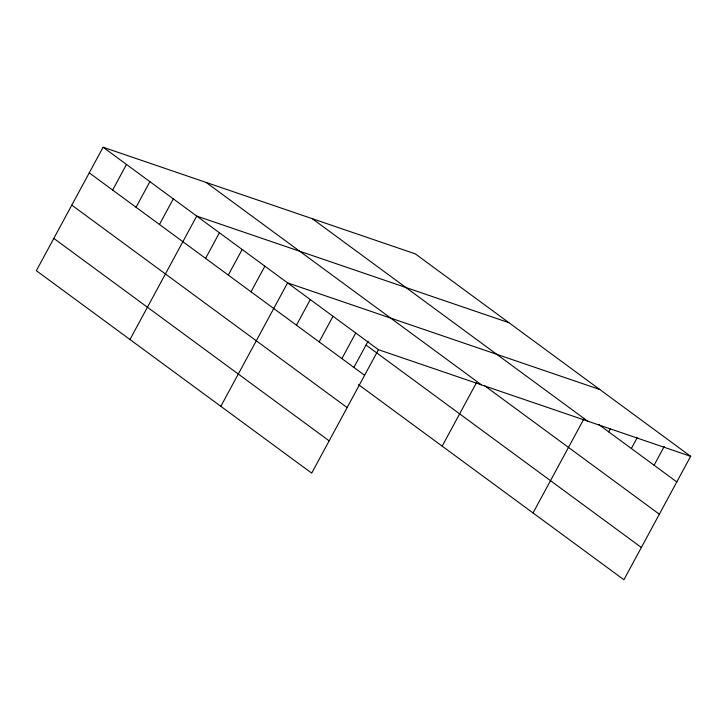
<?xml version="1.0" encoding="UTF-8"?>
<svg xmlns="http://www.w3.org/2000/svg" width="727" height="727" viewBox="0 0 727 727"><rect width="100%" height="100%" fill="white"/><g stroke="black" fill="none" stroke-linecap="round" stroke-linejoin="round"><path stroke-width="1.09" d="M690.65 456.311L415.299 253.868L103.098 147.245L36.35 270.689L311.701 473.132L378.44 349.687L690.65 456.311L623.902 579.755L358.456 384.592M112.649 190.056L126.498 164.447M136.058 207.268L149.907 181.659M159.458 224.479L173.308 198.862M129.969 339.518L196.717 216.073L508.918 322.697M205.587 258.385L219.427 232.776M228.296 275.088L242.146 249.479M251.015 291.791L264.864 266.182M220.835 406.329L287.583 282.885L599.784 389.508M296.443 325.196L310.293 299.588M319.162 341.899L333.011 316.281M341.881 358.602L355.73 332.984M353.849 367.526L368.126 341.108M442.17 446.142L476.558 382.547M533.036 512.953L583.826 419.034M608.653 431.82L610.253 428.866M631.372 448.523L637.225 437.69M654.091 465.225L664.205 446.505M598.657 424.468L676.801 481.928M312.274 218.682L587.625 421.133M484.882 385.937L659.344 514.207M206.123 182.432L481.474 384.874M103.098 147.245L378.44 349.687M366.017 345.025L641.359 547.476M89.248 172.853L364.6 375.296M71.791 205.132L347.142 407.583M53.807 238.401L329.158 440.844"/></g></svg>
